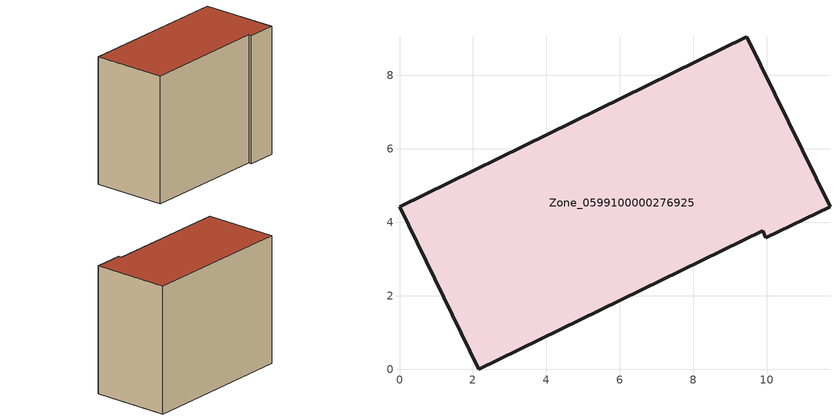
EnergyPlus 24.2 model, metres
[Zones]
Zone_0599100000276925
 floor ground (C_G): 9.89,3.77 2.16,0 0,4.43 9.46,9.05 11.72,4.43 9.98,3.58 z0
 wall outside (C_F): 9.46,9.05 0,4.43 2.16,0 9.89,3.77 9.98,3.58 11.72,4.43 9.46,9.05 z0:8.54
 roof outside (C_R): 9.98,3.58 11.72,4.43 9.46,9.05 0,4.43 2.16,0 9.89,3.77 z8.54
[BUILDING]
Pand.0599100000276925: North Axis=0; Terrain=City; Loads Convergence Tolerance Value=0.04; Temperature Convergence Tolerance Value=0.4; Solar Distribution=FullExterior; Maximum Number of Warmup Days=25; Minimum Number of Warmup Days=1
[Site:Location]
Rotterdam.The.Hague.AP_ZH_NLD Design_Conditions: Latitude=51.96; Longitude=4.45; Time Zone=1; Elevation=-4.5
[SITE:GROUNDTEMPERATURE:BUILDINGSURFACE]
18, 18, 18, 18, 18, 18, 18, 18, 18, 18, 18, 18
[MATERIAL] Thermal Absorptance=0.9; Solar Absorptance=0.7; Visible Absorptance=0.7
Name | Roughness | Thickness | Conductivity | Density | Specific Heat
G.TC.1946-1964 | MediumSmooth | 0.15 | 1 | 540 | 1210
F.TC.1946-1964 | Rough | 0.3 | 0.857143 | 1920 | 840
R.TC.1946-1964 | MediumRough | 0.2 | 0.235294 | 1500 | 1000
[CONSTRUCTION]
C_G: G.TC.1946-1964
C_F: F.TC.1946-1964
C_R: R.TC.1946-1964
[ZONE]
Zone_0599100000276925: Type=1; Multiplier=1; Ceiling Height=Autocalculate; Volume=Autocalculate; Floor Area=autocalculate; Part of Total Floor Area=Yes
[ZONEINFILTRATION:DESIGNFLOWRATE]
Infil_Zone_0599100000276925: Zone or ZoneList or Space or SpaceList=Zone_0599100000276925; Schedule=AlwaysOn; Design Flow Rate Calculation Method=Flow/Area; Flow Rate per Floor Area=0.003; Constant Term Coefficient=1; Temperature Term Coefficient=0; Velocity Term Coefficient=0; Velocity Squared Term Coefficient=0
[HVACTEMPLATE:ZONE:IDEALLOADSAIRSYSTEM]
Zone_0599100000276925: Maximum Heating Supply Air Temperature=50; Minimum Cooling Supply Air Temperature=13; Maximum Heating Supply Air Humidity Ratio=0.0156; Minimum Cooling Supply Air Humidity Ratio=0.0077; Heating Limit=NoLimit; Cooling Limit=NoLimit; Dehumidification Control Type=ConstantSensibleHeatRatio; Cooling Sensible Heat Ratio=0.7; Dehumidification Setpoint=60; Humidification Control Type=None; Humidification Setpoint=30; Outdoor Air Method=None; Outdoor Air Flow Rate per Person=0.00944; Outdoor Air Flow Rate per Zone Floor Area=0; Outdoor Air Flow Rate per Zone=0; Demand Controlled Ventilation Type=None; Outdoor Air Economizer Type=NoEconomizer; Heat Recovery Type=None; Sensible Heat Recovery Effectiveness=0.7; Latent Heat Recovery Effectiveness=0.65
[ZONECONTROL:THERMOSTAT]
ThermostatControl_Zone_0599100000276925: Zone or ZoneList=Zone_0599100000276925; Control Type Schedule=DualSetpointControlType; Control 1=Thermostat_Zone_0599100000276925; Temperature Difference Between Cutout And Setpoint=0
[THERMOSTATSETPOINT:DUALSETPOINT]
Thermostat_Zone_0599100000276925: Heating Setpoint Temperature Schedule=HeatingSetpoint_Zone_0599100000276925; Cooling Setpoint Temperature Schedule=CoolingSetpoint_Zone_0599100000276925
[SCHEDULE:COMPACT]
HeatingSetpoint_Zone_0599100000276925: Through: 12/31, For: AllDays, Until: 24:00, 21
CoolingSetpoint_Zone_0599100000276925: Through: 12/31, For: AllDays, Until: 24:00, 24
DualSetpointControlType: Through: 12/31, For: AllDays, Until: 24:00, 4
AlwaysOn: Through: 12/31, For: AllDays, Until: 24:00, 1
